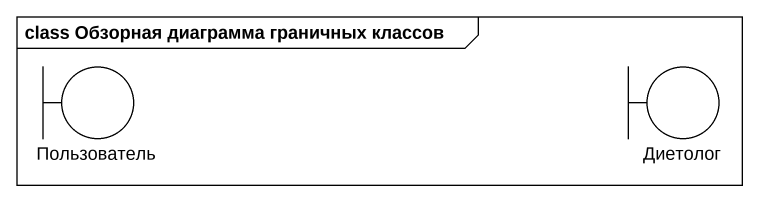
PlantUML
@startuml
mainframe class Обзорная диаграмма граничных классов
boundary Пользователь
boundary Диетолог
@enduml
